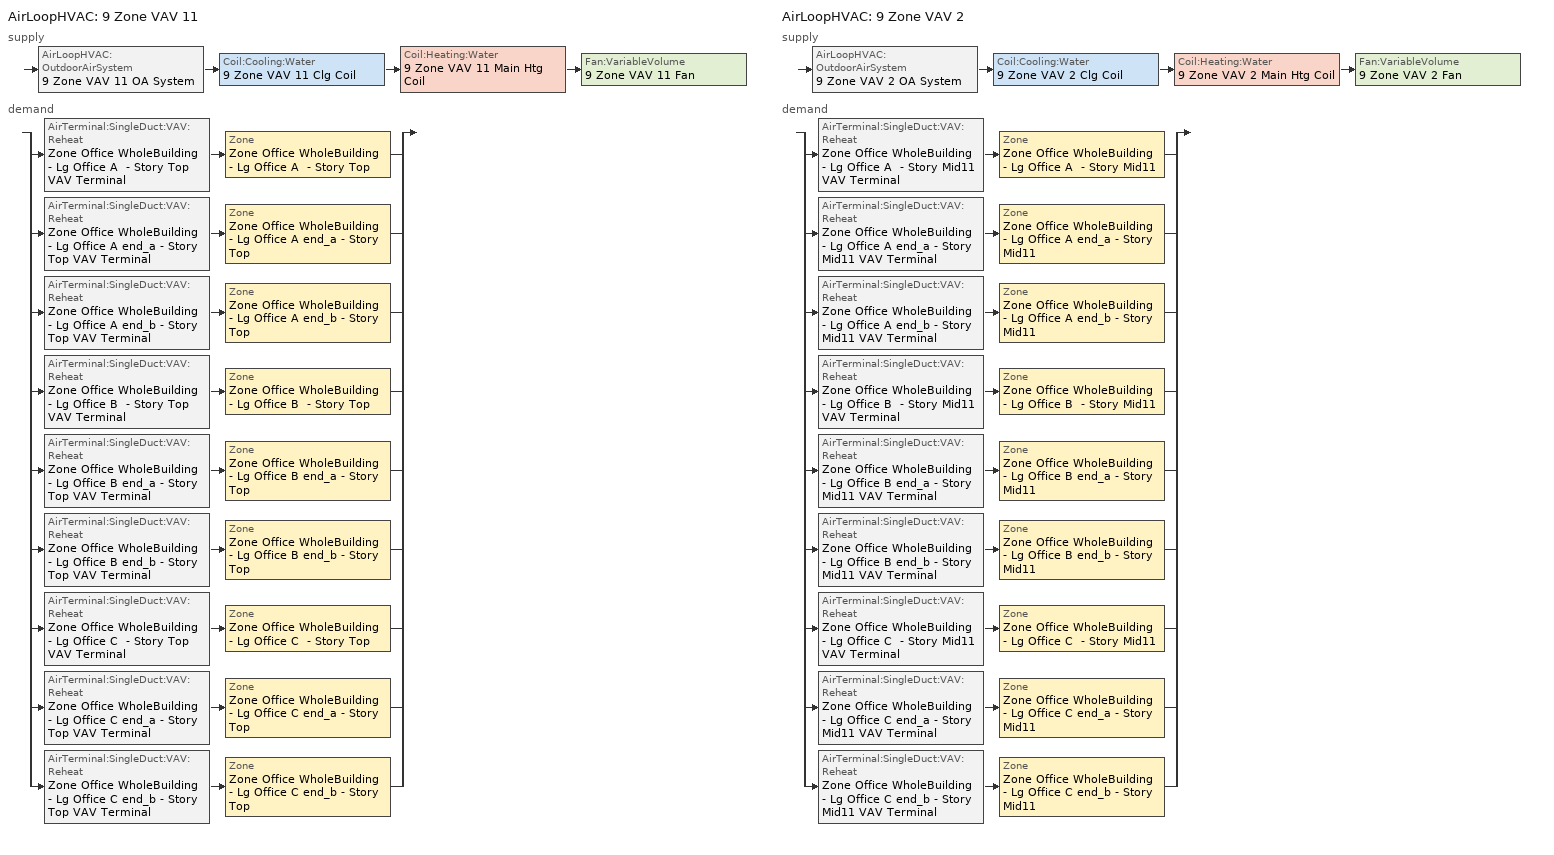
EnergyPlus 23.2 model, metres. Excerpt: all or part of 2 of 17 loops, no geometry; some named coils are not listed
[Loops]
AirLoopHVAC '9 Zone VAV 11'
 supply: AirLoopHVAC:OutdoorAirSystem '9 Zone VAV 11 OA System' > Coil:Cooling:Water '9 Zone VAV 11 Clg Coil' > Coil:Heating:Water '9 Zone VAV 11 Main Htg Coil' > Fan:VariableVolume '9 Zone VAV 11 Fan'
 demand: split
  | AirTerminal:SingleDuct:VAV:Reheat 'Zone Office WholeBuilding - Lg Office A  - Story Top VAV Terminal' > Zone 'Zone Office WholeBuilding - Lg Office A  - Story Top'
  | AirTerminal:SingleDuct:VAV:Reheat 'Zone Office WholeBuilding - Lg Office A end_a - Story Top VAV Terminal' > Zone 'Zone Office WholeBuilding - Lg Office A end_a - Story Top'
  | AirTerminal:SingleDuct:VAV:Reheat 'Zone Office WholeBuilding - Lg Office A end_b - Story Top VAV Terminal' > Zone 'Zone Office WholeBuilding - Lg Office A end_b - Story Top'
  | AirTerminal:SingleDuct:VAV:Reheat 'Zone Office WholeBuilding - Lg Office B  - Story Top VAV Terminal' > Zone 'Zone Office WholeBuilding - Lg Office B  - Story Top'
  | AirTerminal:SingleDuct:VAV:Reheat 'Zone Office WholeBuilding - Lg Office B end_a - Story Top VAV Terminal' > Zone 'Zone Office WholeBuilding - Lg Office B end_a - Story Top'
  | AirTerminal:SingleDuct:VAV:Reheat 'Zone Office WholeBuilding - Lg Office B end_b - Story Top VAV Terminal' > Zone 'Zone Office WholeBuilding - Lg Office B end_b - Story Top'
  | AirTerminal:SingleDuct:VAV:Reheat 'Zone Office WholeBuilding - Lg Office C  - Story Top VAV Terminal' > Zone 'Zone Office WholeBuilding - Lg Office C  - Story Top'
  | AirTerminal:SingleDuct:VAV:Reheat 'Zone Office WholeBuilding - Lg Office C end_a - Story Top VAV Terminal' > Zone 'Zone Office WholeBuilding - Lg Office C end_a - Story Top'
  | AirTerminal:SingleDuct:VAV:Reheat 'Zone Office WholeBuilding - Lg Office C end_b - Story Top VAV Terminal' > Zone 'Zone Office WholeBuilding - Lg Office C end_b - Story Top'
AirLoopHVAC '9 Zone VAV 2'
 supply: AirLoopHVAC:OutdoorAirSystem '9 Zone VAV 2 OA System' > Coil:Cooling:Water '9 Zone VAV 2 Clg Coil' > Coil:Heating:Water '9 Zone VAV 2 Main Htg Coil' > Fan:VariableVolume '9 Zone VAV 2 Fan'
 demand: split
  | AirTerminal:SingleDuct:VAV:Reheat 'Zone Office WholeBuilding - Lg Office A  - Story Mid11 VAV Terminal' > Zone 'Zone Office WholeBuilding - Lg Office A  - Story Mid11'
  | AirTerminal:SingleDuct:VAV:Reheat 'Zone Office WholeBuilding - Lg Office A end_a - Story Mid11 VAV Terminal' > Zone 'Zone Office WholeBuilding - Lg Office A end_a - Story Mid11'
  | AirTerminal:SingleDuct:VAV:Reheat 'Zone Office WholeBuilding - Lg Office A end_b - Story Mid11 VAV Terminal' > Zone 'Zone Office WholeBuilding - Lg Office A end_b - Story Mid11'
  | AirTerminal:SingleDuct:VAV:Reheat 'Zone Office WholeBuilding - Lg Office B  - Story Mid11 VAV Terminal' > Zone 'Zone Office WholeBuilding - Lg Office B  - Story Mid11'
  | AirTerminal:SingleDuct:VAV:Reheat 'Zone Office WholeBuilding - Lg Office B end_a - Story Mid11 VAV Terminal' > Zone 'Zone Office WholeBuilding - Lg Office B end_a - Story Mid11'
  | AirTerminal:SingleDuct:VAV:Reheat 'Zone Office WholeBuilding - Lg Office B end_b - Story Mid11 VAV Terminal' > Zone 'Zone Office WholeBuilding - Lg Office B end_b - Story Mid11'
  | AirTerminal:SingleDuct:VAV:Reheat 'Zone Office WholeBuilding - Lg Office C  - Story Mid11 VAV Terminal' > Zone 'Zone Office WholeBuilding - Lg Office C  - Story Mid11'
  | AirTerminal:SingleDuct:VAV:Reheat 'Zone Office WholeBuilding - Lg Office C end_a - Story Mid11 VAV Terminal' > Zone 'Zone Office WholeBuilding - Lg Office C end_a - Story Mid11'
  | AirTerminal:SingleDuct:VAV:Reheat 'Zone Office WholeBuilding - Lg Office C end_b - Story Mid11 VAV Terminal' > Zone 'Zone Office WholeBuilding - Lg Office C end_b - Story Mid11'
[SizingPeriod:DesignDay] Day of Month=21; Dry-Bulb Temperature Range Modifier Type=DefaultMultipliers; Humidity Condition Type=Wetbulb; Barometric Pressure {Pa}=100702; Rain Indicator=No; Snow Indicator=No; Daylight Saving Time Indicator=No; Begin Environment Reset Mode=FullResetAtBeginEnvironment
Name | Month | Day Type | Maximum Dry-Bulb Temperature {C} | Daily Dry-Bulb Temperature Range {deltaC} | Wetbulb or DewPoint at Maximum Dry-Bulb {C} | Wind Speed {m/s} | Wind Direction {deg} | Solar Model Indicator | Sky Clearness | ASHRAE Clear Sky Optical Depth for Beam Irradiance (taub) | ASHRAE Clear Sky Optical Depth for Diffuse Irradiance (taud)
Maxwell Afb Ann Htg 99% Condns DB 1 | 1 | WinterDesignDay | -1 | 0 | -1 | 2.5 | 290 | ASHRAEClearSky | 0
Maxwell Afb Ann Htg 99.6% Condns DB 1 | 1 | WinterDesignDay | -2.8 | 0 | -2.8 | 2.5 | 290 | ASHRAEClearSky | 0
Maxwell Afb Ann Htg Wind 99% Condns WS=>MCDB 1 | 1 | WinterDesignDay | 11.5 | 0 | 11.5 | 8.4 | 290 | ASHRAEClearSky | 0
Maxwell Afb April .4% Condns DB=>MCWB 1 | 4 | SummerDesignDay | 31.1 | 12.7 | 20.1 | 3 | 240 | ASHRAETau |  | 0.392 | 2.32
Maxwell Afb April .4% Condns WB=>MCDB 1 | 4 | SummerDesignDay | 27.5 | 12.7 | 23.7 | 3 | 240 | ASHRAETau |  | 0.392 | 2.32
Maxwell Afb August .4% Condns DB=>MCWB 1 | 8 | SummerDesignDay | 37.5 | 10.4 | 24.8 | 3 | 240 | ASHRAETau |  | 0.429 | 2.293
Maxwell Afb August .4% Condns WB=>MCDB 1 | 8 | SummerDesignDay | 33.7 | 10.4 | 27.6 | 3 | 240 | ASHRAETau |  | 0.429 | 2.293
Maxwell Afb December .4% Condns DB=>MCWB 1 | 12 | SummerDesignDay | 26.1 | 10.6 | 20.7 | 3 | 240 | ASHRAETau |  | 0.345 | 2.62
Maxwell Afb December .4% Condns WB=>MCDB 1 | 12 | SummerDesignDay | 24.7 | 10.6 | 21.9 | 3 | 240 | ASHRAETau |  | 0.345 | 2.62
Maxwell Afb February .4% Condns DB=>MCWB 1 | 2 | SummerDesignDay | 25.1 | 10.7 | 19.1 | 3 | 240 | ASHRAETau |  | 0.354 | 2.53
Maxwell Afb February .4% Condns WB=>MCDB 1 | 2 | SummerDesignDay | 23.4 | 10.7 | 21 | 3 | 240 | ASHRAETau |  | 0.354 | 2.53
Maxwell Afb January .4% Condns DB=>MCWB 1 | 1 | SummerDesignDay | 24.1 | 10.5 | 18.3 | 3 | 240 | ASHRAETau |  | 0.343 | 2.614
Maxwell Afb January .4% Condns WB=>MCDB 1 | 1 | SummerDesignDay | 22.4 | 10.5 | 20.1 | 3 | 240 | ASHRAETau |  | 0.343 | 2.614
Maxwell Afb July .4% Condns DB=>MCWB 1 | 7 | SummerDesignDay | 37.7 | 10.3 | 25.3 | 3 | 240 | ASHRAETau |  | 0.459 | 2.177
Maxwell Afb July .4% Condns WB=>MCDB 1 | 7 | SummerDesignDay | 33.8 | 10.3 | 27.9 | 3 | 240 | ASHRAETau |  | 0.459 | 2.177
Maxwell Afb June .4% Condns DB=>MCWB 1 | 6 | SummerDesignDay | 37.2 | 10.8 | 24.2 | 3 | 240 | ASHRAETau |  | 0.409 | 2.294
Maxwell Afb June .4% Condns WB=>MCDB 1 | 6 | SummerDesignDay | 33 | 10.8 | 27.3 | 3 | 240 | ASHRAETau |  | 0.409 | 2.294
Maxwell Afb March .4% Condns DB=>MCWB 1 | 3 | SummerDesignDay | 29 | 12.1 | 19.4 | 3 | 240 | ASHRAETau |  | 0.364 | 2.471
Maxwell Afb March .4% Condns WB=>MCDB 1 | 3 | SummerDesignDay | 25.6 | 12.1 | 21.6 | 3 | 240 | ASHRAETau |  | 0.364 | 2.471
Maxwell Afb May .4% Condns DB=>MCWB 1 | 5 | SummerDesignDay | 34.1 | 11.6 | 22.3 | 3 | 240 | ASHRAETau |  | 0.384 | 2.345
Maxwell Afb May .4% Condns WB=>MCDB 1 | 5 | SummerDesignDay | 30.9 | 11.6 | 25.8 | 3 | 240 | ASHRAETau |  | 0.384 | 2.345
Maxwell Afb November .4% Condns DB=>MCWB 1 | 11 | SummerDesignDay | 27.8 | 11.6 | 20.3 | 3 | 240 | ASHRAETau |  | 0.365 | 2.527
Maxwell Afb November .4% Condns WB=>MCDB 1 | 11 | SummerDesignDay | 25.5 | 11.6 | 22.4 | 3 | 240 | ASHRAETau |  | 0.365 | 2.527
Maxwell Afb October .4% Condns DB=>MCWB 1 | 10 | SummerDesignDay | 32.7 | 12.7 | 22.6 | 3 | 240 | ASHRAETau |  | 0.385 | 2.452
Maxwell Afb October .4% Condns WB=>MCDB 1 | 10 | SummerDesignDay | 30.2 | 12.7 | 24.7 | 3 | 240 | ASHRAETau |  | 0.385 | 2.452
Maxwell Afb September .4% Condns DB=>MCWB 1 | 9 | SummerDesignDay | 36.4 | 11.2 | 23.5 | 3 | 240 | ASHRAETau |  | 0.397 | 2.43
Maxwell Afb September .4% Condns WB=>MCDB 1 | 9 | SummerDesignDay | 31.2 | 11.2 | 26.4 | 3 | 240 | ASHRAETau |  | 0.397 | 2.43
[ZoneControl:Thermostat] Temperature Difference Between Cutout And Setpoint {deltaC}=0
Name | Zone or ZoneList | Control Type Schedule | Control 1
Zone Office WholeBuilding - Lg Office A  - Story Mid11 Thermostat | Zone Office WholeBuilding - Lg Office A  - Story Mid11 | Zone Office WholeBuilding - Lg Office A  - Story Mid11 Thermostat Schedule | Office WholeBuilding - Lg Office - ComStock DOE Ref Pre-1980 Thermostat 3
Zone Office WholeBuilding - Lg Office A  - Story Top Thermostat | Zone Office WholeBuilding - Lg Office A  - Story Top | Zone Office WholeBuilding - Lg Office A  - Story Top Thermostat Schedule | Office WholeBuilding - Lg Office - ComStock DOE Ref Pre-1980 Thermostat 12
Zone Office WholeBuilding - Lg Office A end_a - Story Mid11 Thermostat | Zone Office WholeBuilding - Lg Office A end_a - Story Mid11 | Zone Office WholeBuilding - Lg Office A end_a - Story Mid11 Thermostat Schedule | Office WholeBuilding - Lg Office - ComStock DOE Ref Pre-1980 Thermostat 16
Zone Office WholeBuilding - Lg Office A end_a - Story Top Thermostat | Zone Office WholeBuilding - Lg Office A end_a - Story Top | Zone Office WholeBuilding - Lg Office A end_a - Story Top Thermostat Schedule | Office WholeBuilding - Lg Office - ComStock DOE Ref Pre-1980 Thermostat 25
Zone Office WholeBuilding - Lg Office A end_b - Story Mid11 Thermostat | Zone Office WholeBuilding - Lg Office A end_b - Story Mid11 | Zone Office WholeBuilding - Lg Office A end_b - Story Mid11 Thermostat Schedule | Office WholeBuilding - Lg Office - ComStock DOE Ref Pre-1980 Thermostat 28
Zone Office WholeBuilding - Lg Office A end_b - Story Top Thermostat | Zone Office WholeBuilding - Lg Office A end_b - Story Top | Zone Office WholeBuilding - Lg Office A end_b - Story Top Thermostat Schedule | Office WholeBuilding - Lg Office - ComStock DOE Ref Pre-1980 Thermostat 37
Zone Office WholeBuilding - Lg Office B  - Story Mid11 Thermostat | Zone Office WholeBuilding - Lg Office B  - Story Mid11 | Zone Office WholeBuilding - Lg Office B  - Story Mid11 Thermostat Schedule | Office WholeBuilding - Lg Office - ComStock DOE Ref Pre-1980 Thermostat 41
Zone Office WholeBuilding - Lg Office B  - Story Top Thermostat | Zone Office WholeBuilding - Lg Office B  - Story Top | Zone Office WholeBuilding - Lg Office B  - Story Top Thermostat Schedule | Office WholeBuilding - Lg Office - ComStock DOE Ref Pre-1980 Thermostat 50
Zone Office WholeBuilding - Lg Office B end_a - Story Mid11 Thermostat | Zone Office WholeBuilding - Lg Office B end_a - Story Mid11 | Zone Office WholeBuilding - Lg Office B end_a - Story Mid11 Thermostat Schedule | Office WholeBuilding - Lg Office - ComStock DOE Ref Pre-1980 Thermostat 54
Zone Office WholeBuilding - Lg Office B end_a - Story Top Thermostat | Zone Office WholeBuilding - Lg Office B end_a - Story Top | Zone Office WholeBuilding - Lg Office B end_a - Story Top Thermostat Schedule | Office WholeBuilding - Lg Office - ComStock DOE Ref Pre-1980 Thermostat 63
Zone Office WholeBuilding - Lg Office B end_b - Story Mid11 Thermostat | Zone Office WholeBuilding - Lg Office B end_b - Story Mid11 | Zone Office WholeBuilding - Lg Office B end_b - Story Mid11 Thermostat Schedule | Office WholeBuilding - Lg Office - ComStock DOE Ref Pre-1980 Thermostat 66
Zone Office WholeBuilding - Lg Office B end_b - Story Top Thermostat | Zone Office WholeBuilding - Lg Office B end_b - Story Top | Zone Office WholeBuilding - Lg Office B end_b - Story Top Thermostat Schedule | Office WholeBuilding - Lg Office - ComStock DOE Ref Pre-1980 Thermostat 75
Zone Office WholeBuilding - Lg Office C  - Story Mid11 Thermostat | Zone Office WholeBuilding - Lg Office C  - Story Mid11 | Zone Office WholeBuilding - Lg Office C  - Story Mid11 Thermostat Schedule | Office WholeBuilding - Lg Office - ComStock DOE Ref Pre-1980 Thermostat 79
Zone Office WholeBuilding - Lg Office C  - Story Top Thermostat | Zone Office WholeBuilding - Lg Office C  - Story Top | Zone Office WholeBuilding - Lg Office C  - Story Top Thermostat Schedule | Office WholeBuilding - Lg Office - ComStock DOE Ref Pre-1980 Thermostat 88
Zone Office WholeBuilding - Lg Office C end_a - Story Mid11 Thermostat | Zone Office WholeBuilding - Lg Office C end_a - Story Mid11 | Zone Office WholeBuilding - Lg Office C end_a - Story Mid11 Thermostat Schedule | Office WholeBuilding - Lg Office - ComStock DOE Ref Pre-1980 Thermostat 92
Zone Office WholeBuilding - Lg Office C end_a - Story Top Thermostat | Zone Office WholeBuilding - Lg Office C end_a - Story Top | Zone Office WholeBuilding - Lg Office C end_a - Story Top Thermostat Schedule | Office WholeBuilding - Lg Office - ComStock DOE Ref Pre-1980 Thermostat 101
Zone Office WholeBuilding - Lg Office C end_b - Story Mid11 Thermostat | Zone Office WholeBuilding - Lg Office C end_b - Story Mid11 | Zone Office WholeBuilding - Lg Office C end_b - Story Mid11 Thermostat Schedule | Office WholeBuilding - Lg Office - ComStock DOE Ref Pre-1980 Thermostat 104
Zone Office WholeBuilding - Lg Office C end_b - Story Top Thermostat | Zone Office WholeBuilding - Lg Office C end_b - Story Top | Zone Office WholeBuilding - Lg Office C end_b - Story Top Thermostat Schedule | Office WholeBuilding - Lg Office - ComStock DOE Ref Pre-1980 Thermostat 113
[ThermostatSetpoint:DualSetpoint] Heating Setpoint Temperature Schedule=Large Office HtgSetp; Cooling Setpoint Temperature Schedule=Large Office ClgSetp
Office WholeBuilding - Lg Office - ComStock DOE Ref Pre-1980 Thermostat 3; Office WholeBuilding - Lg Office - ComStock DOE Ref Pre-1980 Thermostat 12; Office WholeBuilding - Lg Office - ComStock DOE Ref Pre-1980 Thermostat 16; Office WholeBuilding - Lg Office - ComStock DOE Ref Pre-1980 Thermostat 25; Office WholeBuilding - Lg Office - ComStock DOE Ref Pre-1980 Thermostat 28; Office WholeBuilding - Lg Office - ComStock DOE Ref Pre-1980 Thermostat 37; Office WholeBuilding - Lg Office - ComStock DOE Ref Pre-1980 Thermostat 41; Office WholeBuilding - Lg Office - ComStock DOE Ref Pre-1980 Thermostat 50; Office WholeBuilding - Lg Office - ComStock DOE Ref Pre-1980 Thermostat 54; Office WholeBuilding - Lg Office - ComStock DOE Ref Pre-1980 Thermostat 63; Office WholeBuilding - Lg Office - ComStock DOE Ref Pre-1980 Thermostat 66; Office WholeBuilding - Lg Office - ComStock DOE Ref Pre-1980 Thermostat 75; Office WholeBuilding - Lg Office - ComStock DOE Ref Pre-1980 Thermostat 79; Office WholeBuilding - Lg Office - ComStock DOE Ref Pre-1980 Thermostat 88; Office WholeBuilding - Lg Office - ComStock DOE Ref Pre-1980 Thermostat 92; Office WholeBuilding - Lg Office - ComStock DOE Ref Pre-1980 Thermostat 101; Office WholeBuilding - Lg Office - ComStock DOE Ref Pre-1980 Thermostat 104; Office WholeBuilding - Lg Office - ComStock DOE Ref Pre-1980 Thermostat 113
[AirTerminal:SingleDuct:VAV:Reheat] Availability Schedule=Always On Discrete; Maximum Air Flow Rate {m3/s}=Autosize; Zone Minimum Air Flow Input Method=Constant; Constant Minimum Air Flow Fraction=0.3; Fixed Minimum Air Flow Rate {m3/s}=0; Maximum Hot Water or Steam Flow Rate {m3/s}=Autosize; Minimum Hot Water or Steam Flow Rate {m3/s}=0; Convergence Tolerance=0.001; Damper Heating Action=ReverseWithLimits; Maximum Flow per Zone Floor Area During Reheat {m3/s-m2}=Autocalculate; Maximum Flow Fraction During Reheat=0.5; Maximum Reheat Air Temperature {C}=40
Name | Reheat Coil
Zone Office WholeBuilding - Lg Office A  - Story Mid11 VAV Terminal | Zone Office WholeBuilding - Lg Office A  - Story Mid11 Reheat Coil
Zone Office WholeBuilding - Lg Office A  - Story Top VAV Terminal | Zone Office WholeBuilding - Lg Office A  - Story Top Reheat Coil
Zone Office WholeBuilding - Lg Office A end_a - Story Mid11 VAV Terminal | Zone Office WholeBuilding - Lg Office A end_a - Story Mid11 Reheat Coil
Zone Office WholeBuilding - Lg Office A end_a - Story Top VAV Terminal | Zone Office WholeBuilding - Lg Office A end_a - Story Top Reheat Coil
Zone Office WholeBuilding - Lg Office A end_b - Story Mid11 VAV Terminal | Zone Office WholeBuilding - Lg Office A end_b - Story Mid11 Reheat Coil
Zone Office WholeBuilding - Lg Office A end_b - Story Top VAV Terminal | Zone Office WholeBuilding - Lg Office A end_b - Story Top Reheat Coil
Zone Office WholeBuilding - Lg Office B  - Story Mid11 VAV Terminal | Zone Office WholeBuilding - Lg Office B  - Story Mid11 Reheat Coil
Zone Office WholeBuilding - Lg Office B  - Story Top VAV Terminal | Zone Office WholeBuilding - Lg Office B  - Story Top Reheat Coil
Zone Office WholeBuilding - Lg Office B end_a - Story Mid11 VAV Terminal | Zone Office WholeBuilding - Lg Office B end_a - Story Mid11 Reheat Coil
Zone Office WholeBuilding - Lg Office B end_a - Story Top VAV Terminal | Zone Office WholeBuilding - Lg Office B end_a - Story Top Reheat Coil
Zone Office WholeBuilding - Lg Office B end_b - Story Mid11 VAV Terminal | Zone Office WholeBuilding - Lg Office B end_b - Story Mid11 Reheat Coil
Zone Office WholeBuilding - Lg Office B end_b - Story Top VAV Terminal | Zone Office WholeBuilding - Lg Office B end_b - Story Top Reheat Coil
Zone Office WholeBuilding - Lg Office C  - Story Mid11 VAV Terminal | Zone Office WholeBuilding - Lg Office C  - Story Mid11 Reheat Coil
Zone Office WholeBuilding - Lg Office C  - Story Top VAV Terminal | Zone Office WholeBuilding - Lg Office C  - Story Top Reheat Coil
Zone Office WholeBuilding - Lg Office C end_a - Story Mid11 VAV Terminal | Zone Office WholeBuilding - Lg Office C end_a - Story Mid11 Reheat Coil
Zone Office WholeBuilding - Lg Office C end_a - Story Top VAV Terminal | Zone Office WholeBuilding - Lg Office C end_a - Story Top Reheat Coil
Zone Office WholeBuilding - Lg Office C end_b - Story Mid11 VAV Terminal | Zone Office WholeBuilding - Lg Office C end_b - Story Mid11 Reheat Coil
Zone Office WholeBuilding - Lg Office C end_b - Story Top VAV Terminal | Zone Office WholeBuilding - Lg Office C end_b - Story Top Reheat Coil
[Coil:Heating:Water] Availability Schedule=Always On Discrete; U-Factor Times Area Value {W/K}=Autosize; Maximum Water Flow Rate {m3/s}=Autosize; Performance Input Method=UFactorTimesAreaAndDesignWaterFlowRate; Rated Capacity {W}=Autosize; Rated Inlet Water Temperature {C}=82.2222; Rated Inlet Air Temperature {C}=7.22222; Rated Outlet Water Temperature {C}=71.1111; Rated Outlet Air Temperature {C}=12.7778; Rated Ratio for Air and Water Convection=0.5
9 Zone VAV 11 Main Htg Coil; 9 Zone VAV 2 Main Htg Coil
[Zone equipment]
Zone Office WholeBuilding - Lg Office A  - Story Mid11: Zone Office WholeBuilding - Lg Office A  - Story Mid11 VAV Terminal
Zone Office WholeBuilding - Lg Office A  - Story Top: Zone Office WholeBuilding - Lg Office A  - Story Top VAV Terminal
Zone Office WholeBuilding - Lg Office A end_a - Story Mid11: Zone Office WholeBuilding - Lg Office A end_a - Story Mid11 VAV Terminal
Zone Office WholeBuilding - Lg Office A end_a - Story Top: Zone Office WholeBuilding - Lg Office A end_a - Story Top VAV Terminal
Zone Office WholeBuilding - Lg Office A end_b - Story Mid11: Zone Office WholeBuilding - Lg Office A end_b - Story Mid11 VAV Terminal
Zone Office WholeBuilding - Lg Office A end_b - Story Top: Zone Office WholeBuilding - Lg Office A end_b - Story Top VAV Terminal
Zone Office WholeBuilding - Lg Office B  - Story Mid11: Zone Office WholeBuilding - Lg Office B  - Story Mid11 VAV Terminal
Zone Office WholeBuilding - Lg Office B  - Story Top: Zone Office WholeBuilding - Lg Office B  - Story Top VAV Terminal
Zone Office WholeBuilding - Lg Office B end_a - Story Mid11: Zone Office WholeBuilding - Lg Office B end_a - Story Mid11 VAV Terminal
Zone Office WholeBuilding - Lg Office B end_a - Story Top: Zone Office WholeBuilding - Lg Office B end_a - Story Top VAV Terminal
Zone Office WholeBuilding - Lg Office B end_b - Story Mid11: Zone Office WholeBuilding - Lg Office B end_b - Story Mid11 VAV Terminal
Zone Office WholeBuilding - Lg Office B end_b - Story Top: Zone Office WholeBuilding - Lg Office B end_b - Story Top VAV Terminal
Zone Office WholeBuilding - Lg Office C  - Story Mid11: Zone Office WholeBuilding - Lg Office C  - Story Mid11 VAV Terminal
Zone Office WholeBuilding - Lg Office C  - Story Top: Zone Office WholeBuilding - Lg Office C  - Story Top VAV Terminal
Zone Office WholeBuilding - Lg Office C end_a - Story Mid11: Zone Office WholeBuilding - Lg Office C end_a - Story Mid11 VAV Terminal
Zone Office WholeBuilding - Lg Office C end_a - Story Top: Zone Office WholeBuilding - Lg Office C end_a - Story Top VAV Terminal
Zone Office WholeBuilding - Lg Office C end_b - Story Mid11: Zone Office WholeBuilding - Lg Office C end_b - Story Mid11 VAV Terminal
Zone Office WholeBuilding - Lg Office C end_b - Story Top: Zone Office WholeBuilding - Lg Office C end_b - Story Top VAV Terminal
[Sizing:Zone] Zone Cooling Design Supply Air Temperature Input Method=SupplyAirTemperature; Zone Cooling Design Supply Air Temperature {C}=12.7778; Zone Cooling Design Supply Air Temperature Difference {deltaC}=11.11; Zone Heating Design Supply Air Temperature Input Method=SupplyAirTemperature; Zone Heating Design Supply Air Temperature {C}=40; Zone Heating Design Supply Air Temperature Difference {deltaC}=11.11; Zone Cooling Design Supply Air Humidity Ratio {kgWater/kgDryAir}=0.0085; Zone Heating Design Supply Air Humidity Ratio {kgWater/kgDryAir}=0.008; Cooling Design Air Flow Method=DesignDayWithLimit; Cooling Design Air Flow Rate {m3/s}=0; Cooling Minimum Air Flow per Zone Floor Area {m3/s-m2}=0.000762; Cooling Minimum Air Flow {m3/s}=0; Cooling Minimum Air Flow Fraction=0; Heating Design Air Flow Method=DesignDay; Heating Design Air Flow Rate {m3/s}=0; Heating Maximum Air Flow per Zone Floor Area {m3/s-m2}=0.002032; Heating Maximum Air Flow {m3/s}=0.141576; Heating Maximum Air Flow Fraction=0.3; Account for Dedicated Outdoor Air System=No; Zone Load Sizing Method=Sensible Load Only No Latent Load; Zone Latent Cooling Design Supply Air Humidity Ratio Input Method=HumidityRatioDifference; Zone Cooling Design Supply Air Humidity Ratio Difference {kgWater/kgDryAir}=0.005; Zone Latent Heating Design Supply Air Humidity Ratio Input Method=HumidityRatioDifference; Zone Humidification Design Supply Air Humidity Ratio Difference {kgWater/kgDryAir}=0.005
Name | Design Specification Outdoor Air Object
Zone Office WholeBuilding - Lg Office A  - Story Mid11 | Zone Office WholeBuilding - Lg Office A  - Story Mid11 DSOA Space List
Zone Office WholeBuilding - Lg Office A  - Story Top | Zone Office WholeBuilding - Lg Office A  - Story Top DSOA Space List
Zone Office WholeBuilding - Lg Office A end_a - Story Mid11 | Zone Office WholeBuilding - Lg Office A end_a - Story Mid11 DSOA Space List
Zone Office WholeBuilding - Lg Office A end_a - Story Top | Zone Office WholeBuilding - Lg Office A end_a - Story Top DSOA Space List
Zone Office WholeBuilding - Lg Office A end_b - Story Mid11 | Zone Office WholeBuilding - Lg Office A end_b - Story Mid11 DSOA Space List
Zone Office WholeBuilding - Lg Office A end_b - Story Top | Zone Office WholeBuilding - Lg Office A end_b - Story Top DSOA Space List
Zone Office WholeBuilding - Lg Office B  - Story Mid11 | Zone Office WholeBuilding - Lg Office B  - Story Mid11 DSOA Space List
Zone Office WholeBuilding - Lg Office B  - Story Top | Zone Office WholeBuilding - Lg Office B  - Story Top DSOA Space List
Zone Office WholeBuilding - Lg Office B end_a - Story Mid11 | Zone Office WholeBuilding - Lg Office B end_a - Story Mid11 DSOA Space List
Zone Office WholeBuilding - Lg Office B end_a - Story Top | Zone Office WholeBuilding - Lg Office B end_a - Story Top DSOA Space List
Zone Office WholeBuilding - Lg Office B end_b - Story Mid11 | Zone Office WholeBuilding - Lg Office B end_b - Story Mid11 DSOA Space List
Zone Office WholeBuilding - Lg Office B end_b - Story Top | Zone Office WholeBuilding - Lg Office B end_b - Story Top DSOA Space List
Zone Office WholeBuilding - Lg Office C  - Story Mid11 | Zone Office WholeBuilding - Lg Office C  - Story Mid11 DSOA Space List
Zone Office WholeBuilding - Lg Office C  - Story Top | Zone Office WholeBuilding - Lg Office C  - Story Top DSOA Space List
Zone Office WholeBuilding - Lg Office C end_a - Story Mid11 | Zone Office WholeBuilding - Lg Office C end_a - Story Mid11 DSOA Space List
Zone Office WholeBuilding - Lg Office C end_a - Story Top | Zone Office WholeBuilding - Lg Office C end_a - Story Top DSOA Space List
Zone Office WholeBuilding - Lg Office C end_b - Story Mid11 | Zone Office WholeBuilding - Lg Office C end_b - Story Mid11 DSOA Space List
Zone Office WholeBuilding - Lg Office C end_b - Story Top | Zone Office WholeBuilding - Lg Office C end_b - Story Top DSOA Space List
[Controller:MechanicalVentilation] Demand Controlled Ventilation=No; System Outdoor Air Method=ZoneSum; Design Specification Outdoor Air Object Name 1=Office WholeBuilding - Lg Office Ventilation; Design Specification Outdoor Air Object Name 2=Office WholeBuilding - Lg Office Ventilation; Design Specification Outdoor Air Object Name 3=Office WholeBuilding - Lg Office Ventilation; Design Specification Outdoor Air Object Name 4=Office WholeBuilding - Lg Office Ventilation; Design Specification Outdoor Air Object Name 5=Office WholeBuilding - Lg Office Ventilation; Design Specification Outdoor Air Object Name 6=Office WholeBuilding - Lg Office Ventilation; Design Specification Outdoor Air Object Name 7=Office WholeBuilding - Lg Office Ventilation; Design Specification Outdoor Air Object Name 8=Office WholeBuilding - Lg Office Ventilation; Design Specification Outdoor Air Object Name 9=Office WholeBuilding - Lg Office Ventilation
Name | Availability Schedule | Zone or ZoneList Name 1 | Zone or ZoneList Name 2 | Zone or ZoneList Name 3 | Zone or ZoneList Name 4 | Zone or ZoneList Name 5 | Zone or ZoneList Name 6 | Zone or ZoneList Name 7 | Zone or ZoneList Name 8 | Zone or ZoneList Name 9
9 Zone VAV 2 Vent Controller | 9 Zone VAV 2_night_ventcycle_schedule | Zone Office WholeBuilding - Lg Office A  - Story Mid11 | Zone Office WholeBuilding - Lg Office A end_a - Story Mid11 | Zone Office WholeBuilding - Lg Office A end_b - Story Mid11 | Zone Office WholeBuilding - Lg Office B  - Story Mid11 | Zone Office WholeBuilding - Lg Office B end_a - Story Mid11 | Zone Office WholeBuilding - Lg Office B end_b - Story Mid11 | Zone Office WholeBuilding - Lg Office C  - Story Mid11 | Zone Office WholeBuilding - Lg Office C end_a - Story Mid11 | Zone Office WholeBuilding - Lg Office C end_b - Story Mid11
9 Zone VAV 11 Vent Controller | 9 Zone VAV 11_night_ventcycle_schedule | Zone Office WholeBuilding - Lg Office A  - Story Top | Zone Office WholeBuilding - Lg Office A end_a - Story Top | Zone Office WholeBuilding - Lg Office A end_b - Story Top | Zone Office WholeBuilding - Lg Office B  - Story Top | Zone Office WholeBuilding - Lg Office B end_a - Story Top | Zone Office WholeBuilding - Lg Office B end_b - Story Top | Zone Office WholeBuilding - Lg Office C  - Story Top | Zone Office WholeBuilding - Lg Office C end_a - Story Top | Zone Office WholeBuilding - Lg Office C end_b - Story Top
[DesignSpecification:OutdoorAir]
Office WholeBuilding - Lg Office Ventilation: Outdoor Air Method=Sum; Outdoor Air Flow per Person {m3/s-person}=0.00943895; Outdoor Air Flow per Zone Floor Area {m3/s-m2}=0; Outdoor Air Flow per Zone {m3/s}=0; Outdoor Air Flow Air Changes per Hour {1/hr}=0
[DesignSpecification:OutdoorAir:SpaceList] Space Design Specification Outdoor Air Object Name 1=Office WholeBuilding - Lg Office Ventilation
Name | Space Name 1
Zone Office WholeBuilding - Lg Office A  - Story Mid11 DSOA Space List | Office WholeBuilding - Lg Office A  - Story Mid11
Zone Office WholeBuilding - Lg Office A  - Story Top DSOA Space List | Office WholeBuilding - Lg Office A  - Story Top
Zone Office WholeBuilding - Lg Office A end_a - Story Mid11 DSOA Space List | Office WholeBuilding - Lg Office A end_a - Story Mid11
Zone Office WholeBuilding - Lg Office A end_a - Story Top DSOA Space List | Office WholeBuilding - Lg Office A end_a - Story Top
Zone Office WholeBuilding - Lg Office A end_b - Story Mid11 DSOA Space List | Office WholeBuilding - Lg Office A end_b - Story Mid11
Zone Office WholeBuilding - Lg Office A end_b - Story Top DSOA Space List | Office WholeBuilding - Lg Office A end_b - Story Top
Zone Office WholeBuilding - Lg Office B  - Story Mid11 DSOA Space List | Office WholeBuilding - Lg Office B  - Story Mid11
Zone Office WholeBuilding - Lg Office B  - Story Top DSOA Space List | Office WholeBuilding - Lg Office B  - Story Top
Zone Office WholeBuilding - Lg Office B end_a - Story Mid11 DSOA Space List | Office WholeBuilding - Lg Office B end_a - Story Mid11
Zone Office WholeBuilding - Lg Office B end_a - Story Top DSOA Space List | Office WholeBuilding - Lg Office B end_a - Story Top
Zone Office WholeBuilding - Lg Office B end_b - Story Mid11 DSOA Space List | Office WholeBuilding - Lg Office B end_b - Story Mid11
Zone Office WholeBuilding - Lg Office B end_b - Story Top DSOA Space List | Office WholeBuilding - Lg Office B end_b - Story Top
Zone Office WholeBuilding - Lg Office C  - Story Mid11 DSOA Space List | Office WholeBuilding - Lg Office C  - Story Mid11
Zone Office WholeBuilding - Lg Office C  - Story Top DSOA Space List | Office WholeBuilding - Lg Office C  - Story Top
Zone Office WholeBuilding - Lg Office C end_a - Story Mid11 DSOA Space List | Office WholeBuilding - Lg Office C end_a - Story Mid11
Zone Office WholeBuilding - Lg Office C end_a - Story Top DSOA Space List | Office WholeBuilding - Lg Office C end_a - Story Top
Zone Office WholeBuilding - Lg Office C end_b - Story Mid11 DSOA Space List | Office WholeBuilding - Lg Office C end_b - Story Mid11
Zone Office WholeBuilding - Lg Office C end_b - Story Top DSOA Space List | Office WholeBuilding - Lg Office C end_b - Story Top
[AirLoopHVAC] Design Supply Air Flow Rate {m3/s}=AutoSize; Design Return Air Flow Fraction of Supply Air Flow=1
9 Zone VAV 11; 9 Zone VAV 2
[Sizing:System] Type of Load to Size On=Sensible; Design Outdoor Air Flow Rate {m3/s}=Autosize; Central Heating Maximum System Air Flow Ratio=0.3; Preheat Design Temperature {C}=7.22222; Preheat Design Humidity Ratio {kgWater/kgDryAir}=0.008; Precool Design Temperature {C}=12.7778; Precool Design Humidity Ratio {kgWater/kgDryAir}=0.008; Central Cooling Design Supply Air Temperature {C}=12.7778; Central Heating Design Supply Air Temperature {C}=12.7778; Type of Zone Sum to Use=Coincident; 100% Outdoor Air in Cooling=No; 100% Outdoor Air in Heating=No; Central Cooling Design Supply Air Humidity Ratio {kgWater/kgDryAir}=0.0085; Central Heating Design Supply Air Humidity Ratio {kgWater/kgDryAir}=0.008; Cooling Supply Air Flow Rate Method=DesignDay; Cooling Supply Air Flow Rate {m3/s}=0; Cooling Supply Air Flow Rate Per Floor Area {m3/s-m2}=0.00996765; Cooling Fraction of Autosized Cooling Supply Air Flow Rate=1; Cooling Supply Air Flow Rate Per Unit Cooling Capacity {m3/s-W}=3.94755e-05; Heating Supply Air Flow Rate Method=DesignDay; Heating Supply Air Flow Rate {m3/s}=0; Heating Supply Air Flow Rate Per Floor Area {m3/s-m2}=0.00996765; Heating Fraction of Autosized Heating Supply Air Flow Rate=1; Heating Fraction of Autosized Cooling Supply Air Flow Rate=1; Heating Supply Air Flow Rate Per Unit Heating Capacity {m3/s-W}=3.15882e-05; System Outdoor Air Method=ZoneSum; Zone Maximum Outdoor Air Fraction=1; Cooling Design Capacity Method=CoolingDesignCapacity; Cooling Design Capacity {W}=Autosize; Cooling Design Capacity Per Floor Area {W/m2}=234.7; Fraction of Autosized Cooling Design Capacity=1; Heating Design Capacity Method=HeatingDesignCapacity; Heating Design Capacity {W}=Autosize; Heating Design Capacity Per Floor Area {W/m2}=157; Fraction of Autosized Heating Design Capacity=1; Central Cooling Capacity Control Method=OnOff; Occupant Diversity=Autosize
9 Zone VAV 11; 9 Zone VAV 2
[Controller:WaterCoil] Control Variable=Temperature; Actuator Variable=Flow; Maximum Actuated Flow {m3/s}=Autosize; Minimum Actuated Flow {m3/s}=0
Name | Action | Controller Convergence Tolerance {deltaC}
9 Zone VAV 11 Clg Coil Controller; 9 Zone VAV 2 Clg Coil Controller | Reverse | Autosize
9 Zone VAV 11 Main Htg Coil Controller; 9 Zone VAV 2 Main Htg Coil Controller | Normal | 0.0001
[Controller:OutdoorAir] Minimum Outdoor Air Flow Rate {m3/s}=Autosize; Maximum Outdoor Air Flow Rate {m3/s}=Autosize; Economizer Control Type=NoEconomizer; Economizer Control Action Type=ModulateFlow; Economizer Maximum Limit Dry-Bulb Temperature {C}=12.7778; Economizer Maximum Limit Enthalpy {J/kg}=64000; Lockout Type=LockoutWithHeating; Minimum Limit Type=FixedMinimum; High Humidity Control=No; Control High Indoor Humidity Based on Outdoor Humidity Ratio=Yes; Heat Recovery Bypass Control Type=BypassWhenWithinEconomizerLimits; Economizer Operation Staging=InterlockedWithMechanicalCooling
Name | Minimum Outdoor Air Schedule | Mechanical Ventilation Controller
9 Zone VAV 11 OA Controller | 9 Zone VAV 11_night_ventcycle_schedule | 9 Zone VAV 11 Vent Controller
9 Zone VAV 2 OA Controller | 9 Zone VAV 2_night_ventcycle_schedule | 9 Zone VAV 2 Vent Controller
[SetpointManager:MixedAir] Control Variable=Temperature
Name | Setpoint Node or NodeList
9 Zone VAV 11 Mixed Air Node OS Default SPM | 9 Zone VAV 11 Mixed Air Node
9 Zone VAV 11 Clg Coil Outlet Air Node OS Default SPM | 9 Zone VAV 11 Clg Coil Outlet Air Node
9 Zone VAV 11 Main Htg Coil Outlet Air Node OS Default SPM | 9 Zone VAV 11 Main Htg Coil Outlet Air Node
9 Zone VAV 2 Mixed Air Node OS Default SPM | 9 Zone VAV 2 Mixed Air Node
9 Zone VAV 2 Clg Coil Outlet Air Node OS Default SPM | 9 Zone VAV 2 Clg Coil Outlet Air Node
9 Zone VAV 2 Main Htg Coil Outlet Air Node OS Default SPM | 9 Zone VAV 2 Main Htg Coil Outlet Air Node
[Coil:Cooling:Water] Availability Schedule=Always On Discrete; Design Water Flow Rate {m3/s}=Autosize; Design Air Flow Rate {m3/s}=Autosize; Design Inlet Water Temperature {C}=Autosize; Design Inlet Air Temperature {C}=Autosize; Design Outlet Air Temperature {C}=Autosize; Design Inlet Air Humidity Ratio {kgWater/kgDryAir}=Autosize; Design Outlet Air Humidity Ratio {kgWater/kgDryAir}=Autosize; Type of Analysis=SimpleAnalysis; Heat Exchanger Configuration=CrossFlow
9 Zone VAV 11 Clg Coil; 9 Zone VAV 2 Clg Coil
[Fan:VariableVolume] Fan Total Efficiency=0.6006; Pressure Rise {Pa}=1574.24; Maximum Flow Rate {m3/s}=AutoSize; Fan Power Minimum Flow Rate Input Method=Fraction; Fan Power Minimum Flow Fraction=0.25; Fan Power Minimum Air Flow Rate {m3/s}=0; Motor Efficiency=0.924; Motor In Airstream Fraction=1; Fan Power Coefficient 1=0.04076; Fan Power Coefficient 2=0.0881; Fan Power Coefficient 3=-0.0729; Fan Power Coefficient 4=0.9437; Fan Power Coefficient 5=0
Name | Availability Schedule
9 Zone VAV 11 Fan | 9 Zone VAV 11 Occ Sch
9 Zone VAV 2 Fan | 9 Zone VAV 2 Occ Sch
[SetpointManager:Scheduled] Control Variable=Temperature; Schedule=Supply Air Temp - 55.0F
Name | Setpoint Node or NodeList
9 Zone VAV 11 Supply Air Setpoint Manager | 9 Zone VAV 11 Supply Outlet Node
9 Zone VAV 2 Supply Air Setpoint Manager | 9 Zone VAV 2 Supply Outlet Node
[EnergyManagementSystem:Program]
SYS9ZoneVAV9OptimumStartProg0: IF DaylightSavings==0 && DayOfWeek>1 && Hour==5 && OAT_12<23.9 && OAT_12>1.7; SET SYS9ZoneVAV9ClgSch0 = 29.4; SET SYS9ZoneVAV9HtgSch0 = 15.6; ELSEIF DaylightSavings==0 && DayOfWeek==1 && Hour==7 && OAT_12<23.9 && OAT_12>1.7; SET SYS9ZoneVAV9ClgSch0 = 29.4; SET SYS9ZoneVAV9HtgSch0 = 15.6; ELSEIF DaylightSavings==1 && DayOfWeek>1 && Hour==4 && OAT_12<23.9 && OAT_12>1.7; SET SYS9ZoneVAV9ClgSch0 = 29.4; SET SYS9ZoneVAV9HtgSch0 = 15.6; ELSEIF DaylightSavings==1 && DayOfWeek==1 && Hour==6 && OAT_12<23.9 && OAT_12>1.7; SET SYS9ZoneVAV9ClgSch0 = 29.4; SET SYS9ZoneVAV9HtgSch0 = 15.6; ELSE; SET SYS9ZoneVAV9ClgSch0 = NULL; SET SYS9ZoneVAV9HtgSch0 = NULL; ENDIF
SYS9ZoneVAVOptimumStartProg0: IF DaylightSavings==0 && DayOfWeek>1 && Hour==5 && OAT_1<23.9 && OAT_1>1.7; SET SYS9ZoneVAVClgSch0 = 29.4; SET SYS9ZoneVAVHtgSch0 = 15.6; ELSEIF DaylightSavings==0 && DayOfWeek==1 && Hour==7 && OAT_1<23.9 && OAT_1>1.7; SET SYS9ZoneVAVClgSch0 = 29.4; SET SYS9ZoneVAVHtgSch0 = 15.6; ELSEIF DaylightSavings==1 && DayOfWeek>1 && Hour==4 && OAT_1<23.9 && OAT_1>1.7; SET SYS9ZoneVAVClgSch0 = 29.4; SET SYS9ZoneVAVHtgSch0 = 15.6; ELSEIF DaylightSavings==1 && DayOfWeek==1 && Hour==6 && OAT_1<23.9 && OAT_1>1.7; SET SYS9ZoneVAVClgSch0 = 29.4; SET SYS9ZoneVAVHtgSch0 = 15.6; ELSE; SET SYS9ZoneVAVClgSch0 = NULL; SET SYS9ZoneVAVHtgSch0 = NULL; ENDIF
[EnergyManagementSystem:ProgramCallingManager]
SYS15ZoneVAVOptimumStartCallingManager0: BeginTimestepBeforePredictor; SYS15ZoneVAVOptimumStartProg0
SYS15ZoneVAVOptimumStartCallingManager1: BeginTimestepBeforePredictor; SYS15ZoneVAVOptimumStartProg1
SYS9ZoneVAV10OptimumStartCallingManager0: BeginTimestepBeforePredictor; SYS9ZoneVAV10OptimumStartProg0
SYS9ZoneVAV11OptimumStartCallingManager0: BeginTimestepBeforePredictor; SYS9ZoneVAV11OptimumStartProg0
SYS9ZoneVAV1OptimumStartCallingManager0: BeginTimestepBeforePredictor; SYS9ZoneVAV1OptimumStartProg0
SYS9ZoneVAV2OptimumStartCallingManager0: BeginTimestepBeforePredictor; SYS9ZoneVAV2OptimumStartProg0
SYS9ZoneVAV3OptimumStartCallingManager0: BeginTimestepBeforePredictor; SYS9ZoneVAV3OptimumStartProg0
SYS9ZoneVAV4OptimumStartCallingManager0: BeginTimestepBeforePredictor; SYS9ZoneVAV4OptimumStartProg0
SYS9ZoneVAV5OptimumStartCallingManager0: BeginTimestepBeforePredictor; SYS9ZoneVAV5OptimumStartProg0
SYS9ZoneVAV6OptimumStartCallingManager0: BeginTimestepBeforePredictor; SYS9ZoneVAV6OptimumStartProg0
SYS9ZoneVAV7OptimumStartCallingManager0: BeginTimestepBeforePredictor; SYS9ZoneVAV7OptimumStartProg0
SYS9ZoneVAV8OptimumStartCallingManager0: BeginTimestepBeforePredictor; SYS9ZoneVAV8OptimumStartProg0
SYS9ZoneVAV9OptimumStartCallingManager0: BeginTimestepBeforePredictor; SYS9ZoneVAV9OptimumStartProg0
SYS9ZoneVAVOptimumStartCallingManager0: BeginTimestepBeforePredictor; SYS9ZoneVAVOptimumStartProg0
[Schedule:Day:Interval]
Large Office HtgSetp Default: Average, 02:45, 19.4444, 19:45, 21.1111, 24:00, 19.4444
Large Office HtgSetp Sat Day: Average, 02:45, 19.4444, 24:00, 21.1111
Large Office HtgSetp SmrDsn|Sun Day: Average, 04:45, 19.4444, 24:00, 19.4444
Schedule Day 5; Schedule Day 6: No, 24:00, 21.1111
Large Office ClgSetp Default: Average, 02:45, 26.6667, 19:45, 23.8889, 24:00, 26.6667
Large Office ClgSetp Sat Day: Average, 02:45, 26.6667, 24:00, 23.8889
Large Office ClgSetp WntrDsn|Sun Day: Average, 04:45, 26.6667, 24:00, 26.6667
Schedule Day 2; Schedule Day 3: No, 24:00, 23.8889
9 Zone VAV 11 Occ Sch Default; 9 Zone VAV 2 Occ Sch Default: No, 03:30, 0, 18:15, 1, 24:00, 0
9 Zone VAV 11 Occ Sch Saturday; 9 Zone VAV 2 Occ Sch Saturday: No, 03:45, 0, 20:22, 1, 24:00, 0
9 Zone VAV 11 Occ Sch Summer Design Day; 9 Zone VAV 11 Occ Sch Winter Design Day; 9 Zone VAV 2 Occ Sch Summer Design Day; 9 Zone VAV 2 Occ Sch Winter Design Day: No, 24:00, 1
9 Zone VAV 11 Occ Sch Sunday; 9 Zone VAV 2 Occ Sch Sunday: No, 24:00, 0
autogen Supply Air Temp - 55.0F 0_day_sch; autogen Supply Air Temp - 55.0F 1_day_sch; Supply Air Temp - 55.0F Default: Average, 24:00, 12.7778
[Schedule:Week:Daily]
Large Office HtgSetp Week Rule - Jan1-Jan6: Large Office HtgSetp Default, Large Office HtgSetp Default, Large Office HtgSetp Default, Large Office HtgSetp Default, Large Office HtgSetp Default, Large Office HtgSetp Default, Large Office HtgSetp Sat Day, Large Office HtgSetp Default, Schedule Day 5, Schedule Day 6, Large Office HtgSetp Default, Large Office HtgSetp Default
Large Office HtgSetp Week Rule - Jan7-Dec31: Large Office HtgSetp SmrDsn|Sun Day, Large Office HtgSetp Default, Large Office HtgSetp Default, Large Office HtgSetp Default, Large Office HtgSetp Default, Large Office HtgSetp Default, Large Office HtgSetp Sat Day, Large Office HtgSetp Default, Schedule Day 5, Schedule Day 6, Large Office HtgSetp Default, Large Office HtgSetp Default
Large Office ClgSetp Week Rule - Jan1-Jan6: Large Office ClgSetp Default, Large Office ClgSetp Default, Large Office ClgSetp Default, Large Office ClgSetp Default, Large Office ClgSetp Default, Large Office ClgSetp Default, Large Office ClgSetp Sat Day, Large Office ClgSetp Default, Schedule Day 2, Schedule Day 3, Large Office ClgSetp Default, Large Office ClgSetp Default
Large Office ClgSetp Week Rule - Jan7-Dec31: Large Office ClgSetp WntrDsn|Sun Day, Large Office ClgSetp Default, Large Office ClgSetp Default, Large Office ClgSetp Default, Large Office ClgSetp Default, Large Office ClgSetp Default, Large Office ClgSetp Sat Day, Large Office ClgSetp Default, Schedule Day 2, Schedule Day 3, Large Office ClgSetp Default, Large Office ClgSetp Default
9 Zone VAV 11 Occ Sch Week Rule - Jan1-Jan6: 9 Zone VAV 11 Occ Sch Default, 9 Zone VAV 11 Occ Sch Default, 9 Zone VAV 11 Occ Sch Default, 9 Zone VAV 11 Occ Sch Default, 9 Zone VAV 11 Occ Sch Default, 9 Zone VAV 11 Occ Sch Default, 9 Zone VAV 11 Occ Sch Saturday, 9 Zone VAV 11 Occ Sch Default, 9 Zone VAV 11 Occ Sch Summer Design Day, 9 Zone VAV 11 Occ Sch Winter Design Day, 9 Zone VAV 11 Occ Sch Default, 9 Zone VAV 11 Occ Sch Default
9 Zone VAV 11 Occ Sch Week Rule - Jan7-Dec31: 9 Zone VAV 11 Occ Sch Sunday, 9 Zone VAV 11 Occ Sch Default, 9 Zone VAV 11 Occ Sch Default, 9 Zone VAV 11 Occ Sch Default, 9 Zone VAV 11 Occ Sch Default, 9 Zone VAV 11 Occ Sch Default, 9 Zone VAV 11 Occ Sch Saturday, 9 Zone VAV 11 Occ Sch Default, 9 Zone VAV 11 Occ Sch Summer Design Day, 9 Zone VAV 11 Occ Sch Winter Design Day, 9 Zone VAV 11 Occ Sch Default, 9 Zone VAV 11 Occ Sch Default
9 Zone VAV 2 Occ Sch Week Rule - Jan1-Jan6: 9 Zone VAV 2 Occ Sch Default, 9 Zone VAV 2 Occ Sch Default, 9 Zone VAV 2 Occ Sch Default, 9 Zone VAV 2 Occ Sch Default, 9 Zone VAV 2 Occ Sch Default, 9 Zone VAV 2 Occ Sch Default, 9 Zone VAV 2 Occ Sch Saturday, 9 Zone VAV 2 Occ Sch Default, 9 Zone VAV 2 Occ Sch Summer Design Day, 9 Zone VAV 2 Occ Sch Winter Design Day, 9 Zone VAV 2 Occ Sch Default, 9 Zone VAV 2 Occ Sch Default
9 Zone VAV 2 Occ Sch Week Rule - Jan7-Dec31: 9 Zone VAV 2 Occ Sch Sunday, 9 Zone VAV 2 Occ Sch Default, 9 Zone VAV 2 Occ Sch Default, 9 Zone VAV 2 Occ Sch Default, 9 Zone VAV 2 Occ Sch Default, 9 Zone VAV 2 Occ Sch Default, 9 Zone VAV 2 Occ Sch Saturday, 9 Zone VAV 2 Occ Sch Default, 9 Zone VAV 2 Occ Sch Summer Design Day, 9 Zone VAV 2 Occ Sch Winter Design Day, 9 Zone VAV 2 Occ Sch Default, 9 Zone VAV 2 Occ Sch Default
Supply Air Temp - 55.0F Week Rule - Jan1-Jan6: Supply Air Temp - 55.0F Default, Supply Air Temp - 55.0F Default, Supply Air Temp - 55.0F Default, Supply Air Temp - 55.0F Default, Supply Air Temp - 55.0F Default, Supply Air Temp - 55.0F Default, autogen Supply Air Temp - 55.0F 0_day_sch, Supply Air Temp - 55.0F Default, Supply Air Temp - 55.0F Default, Supply Air Temp - 55.0F Default, Supply Air Temp - 55.0F Default, Supply Air Temp - 55.0F Default
Supply Air Temp - 55.0F Week Rule - Jan7-Dec31: autogen Supply Air Temp - 55.0F 1_day_sch, Supply Air Temp - 55.0F Default, Supply Air Temp - 55.0F Default, Supply Air Temp - 55.0F Default, Supply Air Temp - 55.0F Default, Supply Air Temp - 55.0F Default, autogen Supply Air Temp - 55.0F 0_day_sch, Supply Air Temp - 55.0F Default, Supply Air Temp - 55.0F Default, Supply Air Temp - 55.0F Default, Supply Air Temp - 55.0F Default, Supply Air Temp - 55.0F Default
[Schedule:Year]
Large Office HtgSetp: Large Office HtgSetp Week Rule - Jan1-Jan6, 1, 1, 1, 6, Large Office HtgSetp Week Rule - Jan7-Dec31, 1, 7, 12, 31
Large Office ClgSetp: Large Office ClgSetp Week Rule - Jan1-Jan6, 1, 1, 1, 6, Large Office ClgSetp Week Rule - Jan7-Dec31, 1, 7, 12, 31
9 Zone VAV 11 Occ Sch: 9 Zone VAV 11 Occ Sch Week Rule - Jan1-Jan6, 1, 1, 1, 6, 9 Zone VAV 11 Occ Sch Week Rule - Jan7-Dec31, 1, 7, 12, 31
9 Zone VAV 2 Occ Sch: 9 Zone VAV 2 Occ Sch Week Rule - Jan1-Jan6, 1, 1, 1, 6, 9 Zone VAV 2 Occ Sch Week Rule - Jan7-Dec31, 1, 7, 12, 31
Supply Air Temp - 55.0F: Supply Air Temp - 55.0F Week Rule - Jan1-Jan6, 1, 1, 1, 6, Supply Air Temp - 55.0F Week Rule - Jan7-Dec31, 1, 7, 12, 31
[Schedule:Compact]
Zone Office WholeBuilding - Lg Office A  - Story Mid11 Thermostat Schedule; Zone Office WholeBuilding - Lg Office A  - Story Top Thermostat Schedule; Zone Office WholeBuilding - Lg Office A end_a - Story Mid11 Thermostat Schedule; Zone Office WholeBuilding - Lg Office A end_a - Story Top Thermostat Schedule; Zone Office WholeBuilding - Lg Office A end_b - Story Mid11 Thermostat Schedule; Zone Office WholeBuilding - Lg Office A end_b - Story Top Thermostat Schedule; Zone Office WholeBuilding - Lg Office B  - Story Mid11 Thermostat Schedule; Zone Office WholeBuilding - Lg Office B  - Story Top Thermostat Schedule; Zone Office WholeBuilding - Lg Office B end_a - Story Mid11 Thermostat Schedule; Zone Office WholeBuilding - Lg Office B end_a - Story Top Thermostat Schedule; Zone Office WholeBuilding - Lg Office B end_b - Story Mid11 Thermostat Schedule; Zone Office WholeBuilding - Lg Office B end_b - Story Top Thermostat Schedule; Zone Office WholeBuilding - Lg Office C  - Story Mid11 Thermostat Schedule; Zone Office WholeBuilding - Lg Office C  - Story Top Thermostat Schedule; Zone Office WholeBuilding - Lg Office C end_a - Story Mid11 Thermostat Schedule; Zone Office WholeBuilding - Lg Office C end_a - Story Top Thermostat Schedule; Zone Office WholeBuilding - Lg Office C end_b - Story Mid11 Thermostat Schedule; Zone Office WholeBuilding - Lg Office C end_b - Story Top Thermostat Schedule: Through: 12/31, For: AllDays, Until: 24:00, 4
[Schedule:Constant] Hourly Value=1
Always On Discrete; 9 Zone VAV 2_night_ventcycle_schedule; 9 Zone VAV 11_night_ventcycle_schedule
